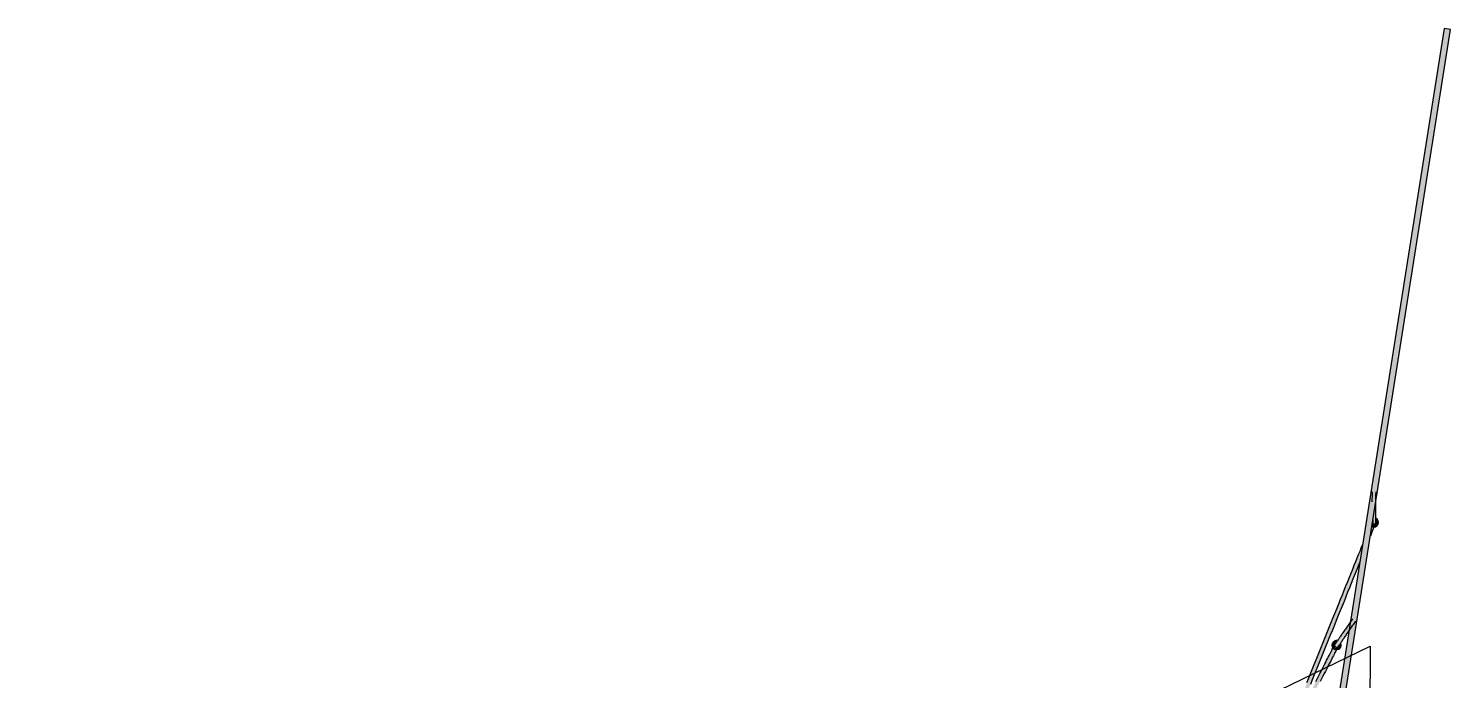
# Model space of a CAD drawing. Header units: metres. Extents: x 4 to 151, y -16 to 34.
# Drawn here: x 64.094 to 67.668, y 32.524 to 34.161 of the extents above; entities that cross this region are included whole.
import ezdxf

# ---------------------------------------------------------------- set-up
doc = ezdxf.new("R2010")
doc.units = ezdxf.units.M
doc.linetypes.add('IMPORT-_Tracejado pequeno', pattern=[2.25, 1.5, -0.75])
doc.layers.add('Base Revit Coremas_dwg', color=7, linetype='Continuous', lineweight=9, true_color=0x767676)
doc.layers.add('E-ELEC-EQPM', color=7, linetype='Continuous', lineweight=50)
doc.layers.add('KIRYA - PISO', color=7, linetype='Continuous', lineweight=9)

# ---------------------------------------------------------------- blocks, each defined once
blk = doc.blocks.new('Ramal de Entrada Individual_Saida Subterrânea_Medição em Muro - 3_Trifasico-3753992-PLANTA BAIXA - TÉRREO')
at = {"layer": 'E-ELEC-EQPM', "lineweight": 25, "true_color": 0x7f7f7f}
for points in [[(-0.2532, 0.1098), (-0.2532, 0.1139), (-2.0881, 0.4034), (-2.0895, 0.3885), (-0.259, 0.0997), (-0.2563, 0.1042), (-0.2532, 0.1079)], [(-0.8448, 0.2114), (-0.8462, 0.2149), (-0.8504, 0.2159), (-0.8515, 0.2164), (-0.8973, 0.2159), (-0.8645, 0.2116), (-0.8448, 0.2114)], [(-0.839, 0.2071), (-0.8395, 0.2165), (-0.8459, 0.2223), (-0.8544, 0.2222), (-0.8592, 0.2165), (-0.8468, 0.2155), (-0.8448, 0.2122), (-0.8445, 0.2093), (-0.8394, 0.2073)], [(-0.8468, 0.2149), (-0.8504, 0.2159), (-0.8496, 0.215)], [(-0.8448, 0.2114), (-0.8636, 0.2105), (-0.8458, 0.2085), (-0.8448, 0.2113)], [(-0.839, 0.2071), (-0.8455, 0.2089), (-0.8452, 0.2076), (-0.8394, 0.2067)], [(-0.2719, -0.0244), (-0.3015, -0.0101), (-0.7743, 0.1802), (-0.7908, 0.1828), (-0.757, 0.1686), (-0.2725, -0.0262), (-0.2719, -0.0244)], [(-0.5371, 0.1156), (-0.589, 0.1512), (-0.597, 0.1511), (-0.5414, 0.1142), (-0.539, 0.1139), (-0.5373, 0.1153)], [(-0.5362, 0.118), (-0.5373, 0.12), (-0.5406, 0.1224), (-0.5392, 0.1231), (-0.5787, 0.1492), (-0.588, 0.1507), (-0.5366, 0.1164), (-0.5363, 0.1175)], [(-0.5313, 0.1128), (-0.5376, 0.115), (-0.5402, 0.1134), (-0.544, 0.1137), (-0.5524, 0.1197), (-0.5519, 0.1134), (-0.547, 0.1077), (-0.5381, 0.1071), (-0.5327, 0.1117)], [(-0.5306, 0.1217), (-0.5366, 0.1285), (-0.5466, 0.1282), (-0.5382, 0.1225), (-0.5381, 0.1215), (-0.5362, 0.118), (-0.5366, 0.1155), (-0.5313, 0.1128), (-0.5311, 0.1158)], [(-0.5399, 0.1136), (-0.5414, 0.1142), (-0.5441, 0.1148), (-0.5428, 0.1132), (-0.54, 0.1136)], [(-0.4694, 0.0813), (-0.5313, 0.1128), (-0.5354, 0.1093), (-0.4726, 0.0781), (-0.4701, 0.0802)], [(-0.4685, 0.0848), (-0.4701, 0.087), (-0.531, 0.1171), (-0.5313, 0.1128), (-0.4691, 0.082), (-0.4686, 0.0837)], [(-0.2705, -0.0201), (-0.4694, 0.0813), (-0.4726, 0.0781), (-0.4717, 0.0771), (-0.2717, -0.0238), (-0.2706, -0.0204)], [(-0.269, -0.0155), (-0.3589, 0.03), (-0.4685, 0.0848), (-0.4694, 0.0813), (-0.2703, -0.0194), (-0.2691, -0.0155)]]:
    blk.add_hatch(color=8, dxfattribs=at).paths.add_polyline_path(points)
h = blk.add_hatch(color=8, dxfattribs=at)
h.paths.add_polyline_path([(-0.2998, -0.0107), (-0.3413, 0.0109), (-0.3572, 0.0178), (-0.7037, 0.1573), (-0.7174, 0.1626), (-0.7514, 0.1766), (-0.7706, 0.1795), (-0.3003, -0.0106)])
h.paths.add_polyline_path([(-0.8153, 0.2029), (-0.839, 0.2113), (-0.839, 0.2071), (-0.8341, 0.2059), (-0.8167, 0.2031)])
at = {"layer": 'E-ELEC-EQPM', "color": 253, "lineweight": 25, "true_color": 0xababab}
for p, q in [((-2.088, 0.4045), (-2.0905, 0.3887)), ((-0.2532, 0.1139), (-2.088, 0.4045)), ((-2.0905, 0.3887), (-0.2594, 0.0987))]:
    blk.add_line(p, q, dxfattribs=at)
at = {"layer": 'E-ELEC-EQPM', "color": 253, "lineweight": 25, "true_color": 0xababab, "flags": 128}
for points in [[(-0.8496, 0.2164), (-0.8503, 0.2164), (-0.8512, 0.2164), (-0.8521, 0.2164), (-0.8532, 0.2164), (-0.8544, 0.2165), (-0.8557, 0.2165), (-0.8572, 0.2165), (-0.8587, 0.2165), (-0.8603, 0.2165), (-0.8621, 0.2165), (-0.864, 0.2166), (-0.8659, 0.2166), (-0.868, 0.2166), (-0.8702, 0.2166), (-0.8724, 0.2166), (-0.8748, 0.2167), (-0.8772, 0.2167), (-0.8797, 0.2167), (-0.8823, 0.2167), (-0.8849, 0.2168), (-0.8876, 0.2168), (-0.8904, 0.2168), (-0.8933, 0.2169), (-0.8962, 0.2169), (-0.8991, 0.2169), (-0.9021, 0.217), (-0.9051, 0.217), (-0.9082, 0.217), (-0.9113, 0.217), (-0.9144, 0.2171), (-0.9176, 0.2171), (-0.9208, 0.2171), (-0.9239, 0.2172), (-0.9266, 0.2172)], [(-0.9267, 0.2072), (-0.9235, 0.2072), (-0.9204, 0.2071), (-0.9172, 0.2071), (-0.9141, 0.2071), (-0.9109, 0.207), (-0.9078, 0.207), (-0.9048, 0.207), (-0.9017, 0.2069)], [(-0.839, 0.2125), (-0.8373, 0.2118), (-0.8337, 0.2103), (-0.8296, 0.2087), (-0.8251, 0.2069), (-0.82, 0.2048), (-0.8152, 0.2029)], [(-0.4476, 0.0436), (-0.4597, 0.0485), (-0.4719, 0.0534), (-0.4842, 0.0584), (-0.4966, 0.0634), (-0.5091, 0.0684), (-0.5216, 0.0735), (-0.5341, 0.0785), (-0.5467, 0.0836), (-0.5592, 0.0887), (-0.5717, 0.0937), (-0.5841, 0.0987), (-0.5965, 0.1037), (-0.6088, 0.1087), (-0.621, 0.1136), (-0.633, 0.1185), (-0.6449, 0.1233), (-0.6566, 0.128), (-0.6681, 0.1327), (-0.6795, 0.1373), (-0.6906, 0.1417), (-0.7014, 0.1461), (-0.712, 0.1504), (-0.7223, 0.1546), (-0.7324, 0.1586), (-0.7421, 0.1626), (-0.7515, 0.1663), (-0.7605, 0.17), (-0.7692, 0.1735), (-0.7775, 0.1769), (-0.7855, 0.1801), (-0.793, 0.1831)], [(-0.7492, 0.1762), (-0.7465, 0.1751), (-0.7371, 0.1713), (-0.7273, 0.1674), (-0.7173, 0.1633), (-0.7069, 0.1591), (-0.6963, 0.1548), (-0.6854, 0.1504), (-0.6743, 0.1459), (-0.6629, 0.1414), (-0.6514, 0.1367), (-0.6396, 0.1319), (-0.6277, 0.1271), (-0.6157, 0.1223), (-0.6035, 0.1173), (-0.5912, 0.1124), (-0.5788, 0.1074), (-0.5664, 0.1023), (-0.5538, 0.0973), (-0.5413, 0.0922), (-0.5288, 0.0872), (-0.5162, 0.0821), (-0.5037, 0.077), (-0.4913, 0.072), (-0.4789, 0.067), (-0.4666, 0.062), (-0.4544, 0.0571), (-0.4424, 0.0522)], [(-0.6073, 0.1579), (-0.6047, 0.1561), (-0.6021, 0.1543), (-0.5995, 0.1525), (-0.5969, 0.1508), (-0.5943, 0.149), (-0.5918, 0.1472), (-0.5892, 0.1455), (-0.5868, 0.1438), (-0.5843, 0.1421), (-0.5819, 0.1404), (-0.5795, 0.1388), (-0.5772, 0.1372), (-0.5749, 0.1356), (-0.5726, 0.134), (-0.5705, 0.1325), (-0.5684, 0.1311), (-0.5663, 0.1297), (-0.5643, 0.1283), (-0.5624, 0.127), (-0.5606, 0.1257), (-0.5588, 0.1245), (-0.5571, 0.1233), (-0.5555, 0.1222), (-0.554, 0.1212), (-0.5525, 0.1202), (-0.5512, 0.1192), (-0.5499, 0.1184), (-0.5488, 0.1176), (-0.5477, 0.1168), (-0.5467, 0.1162), (-0.5459, 0.1156), (-0.5451, 0.115), (-0.5444, 0.1146), (-0.5439, 0.1142)], [(-0.5382, 0.1225), (-0.5388, 0.1229), (-0.5395, 0.1233), (-0.5403, 0.1239), (-0.5412, 0.1245), (-0.5422, 0.1252), (-0.5433, 0.1259), (-0.5444, 0.1267), (-0.5457, 0.1276), (-0.5471, 0.1286), (-0.5485, 0.1296), (-0.5501, 0.1306), (-0.5517, 0.1317), (-0.5534, 0.1329), (-0.5552, 0.1341), (-0.557, 0.1354), (-0.5589, 0.1367), (-0.5609, 0.1381), (-0.563, 0.1395), (-0.5651, 0.141), (-0.5673, 0.1425), (-0.5695, 0.144), (-0.5718, 0.1456), (-0.5742, 0.1472), (-0.5766, 0.1489), (-0.579, 0.1506), (-0.5815, 0.1523), (-0.584, 0.154), (-0.5865, 0.1557), (-0.589, 0.1575), (-0.5916, 0.1593), (-0.5942, 0.1611), (-0.5968, 0.1629), (-0.5994, 0.1647), (-0.6016, 0.1662)], [(-0.4742, 0.0781), (-0.4795, 0.0808), (-0.4846, 0.0834), (-0.4896, 0.0859), (-0.4944, 0.0884), (-0.499, 0.0907), (-0.5034, 0.093), (-0.5076, 0.0951), (-0.5116, 0.0972), (-0.5154, 0.0991), (-0.519, 0.1009), (-0.5223, 0.1026), (-0.5255, 0.1042), (-0.5284, 0.1057), (-0.5311, 0.1071), (-0.5335, 0.1083), (-0.5355, 0.1093)], [(-0.5309, 0.1182), (-0.529, 0.1172), (-0.5266, 0.116), (-0.5239, 0.1147), (-0.521, 0.1132), (-0.5179, 0.1116), (-0.5145, 0.1099), (-0.5109, 0.108), (-0.5071, 0.1061), (-0.5031, 0.1041), (-0.4989, 0.1019), (-0.4945, 0.0997), (-0.4899, 0.0973), (-0.4851, 0.0949), (-0.4802, 0.0924), (-0.4751, 0.0898), (-0.4698, 0.0871), (-0.4697, 0.087)], [(-0.4499, 0.0657), (-0.4568, 0.0692), (-0.4635, 0.0726), (-0.47, 0.076), (-0.4742, 0.0781)], [(-0.4697, 0.087), (-0.4632, 0.0837), (-0.4566, 0.0804), (-0.4499, 0.0769)]]:
    blk.add_lwpolyline(points, dxfattribs=at)
at = {"layer": 'E-ELEC-EQPM', "color": 253, "lineweight": 25, "true_color": 0xababab}
for centre, radius, start, end in [((-0.8498, 0.2115), 0.0117, 338, 153.6668), ((-0.8498, 0.2115), 0.005, 53, 83), ((-0.8498, 0.2115), 0.005, 338, 83), ((-0.8498, 0.2115), 0.005, 308, 338), ((-0.8498, 0.2115), 0.005, 8, 23), ((-0.5417, 0.1181), 0.0117, 169.4311, 333), ((-0.5417, 0.1181), 0.0117, 333, 116.2601), ((-0.5417, 0.1181), 0.005, 213, 303), ((-0.5417, 0.1181), 0.005, 213, 303), ((-0.5417, 0.1181), 0.005, 33, 63)]:
    blk.add_arc(centre, radius, start, end, dxfattribs=at)
for centre, major_axis, start_param, end_param in [((-0.8497, 0.2114), (0.00005, 0.005), 5.497787, 6.283185), ((-0.8497, 0.2114), (0.00005, 0.005), 3.926991, 4.712389), ((-0.8497, 0.2114), (0.00005, 0.005), 4.712389, 5.235988), ((-0.5411, 0.1183), (0.00284, 0.00412), 4.18879, 4.712389), ((-0.5411, 0.1183), (0.00284, 0.00412), 4.712389, 6.283185)]:
    blk.add_ellipse(centre, major_axis=major_axis, ratio=0.978812, start_param=start_param, end_param=end_param, dxfattribs=at)
blk.add_open_spline([(-0.8489, 0.2164), (-0.8494, 0.2165), (-0.85, 0.2165), (-0.8505, 0.2164)], degree=3, dxfattribs=at)
blk = doc.blocks.new('ELE_PRAÇA_COREMAS_rvt-1-PLANTA BAIXA - TÉRREO')
at = {"layer": 'E-ELEC-EQPM', "color": 253, "lineweight": 25, "true_color": 0xababab, "rotation": 269.9999999999997}
blk.add_blockref('Ramal de Entrada Individual_Saida Subterrânea_Medição em Muro - 3_Trifasico-3753992-PLANTA BAIXA - TÉRREO', (43.8293, 32.071), dxfattribs=at)
blk = doc.blocks.new('Base Revit Coremas_dwg-8208185-PLANTA BAIXA - TÉRREO')
at = {"layer": 'KIRYA - PISO', "color": 254, "linetype": 'IMPORT-_Tracejado pequeno', "lineweight": 25, "true_color": 0xe3e3e3, "flags": 128}
blk.add_lwpolyline([(0, 0), (1.5183, 12.1051), (44.0319, 32.6096), (43.8882, 3.135), (0, 0), (1.5183, 12.1051), (44.0319, 32.6096), (43.8882, 3.135)], close=True, dxfattribs=at)

msp = doc.modelspace()

# ---------------------------------------------------------------- block references
at = {"lineweight": 5}
msp.add_blockref('ELE_PRAÇA_COREMAS_rvt-1-PLANTA BAIXA - TÉRREO', (23.4343, 0), dxfattribs=at)
at = {"layer": 'Base Revit Coremas_dwg', "color": 254, "linetype": 'IMPORT-_Tracejado pequeno', "lineweight": 25, "true_color": 0xe3e3e3}
msp.add_blockref('Base Revit Coremas_dwg-8208185-PLANTA BAIXA - TÉRREO', (23.4343, 0), dxfattribs=at)

doc.saveas('drawing.dxf')
